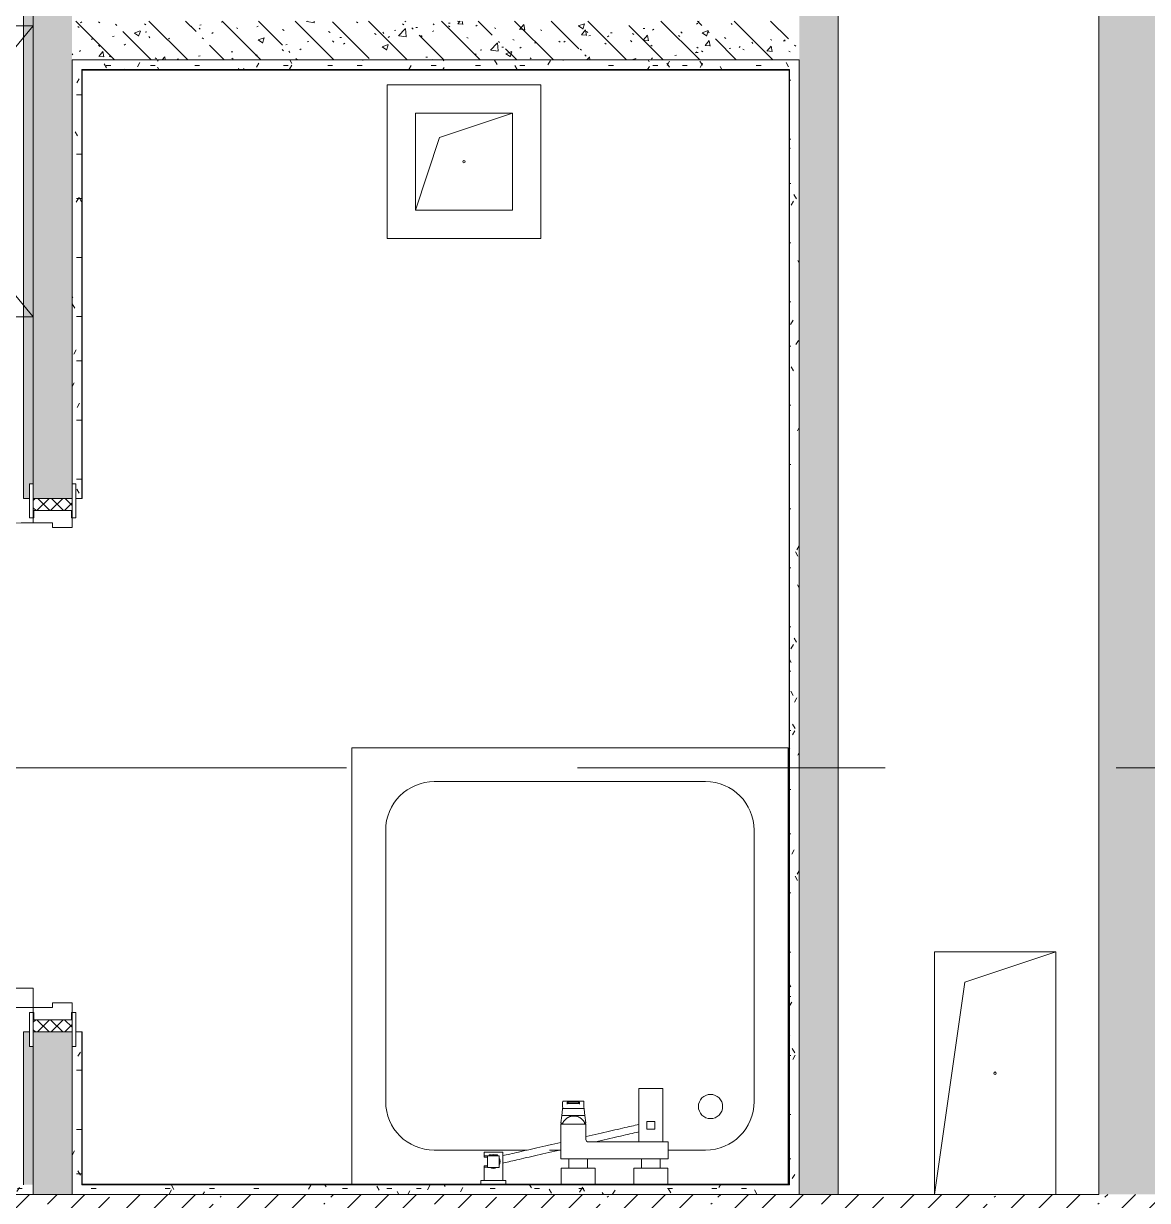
# Model space of a CAD drawing. Header units: millimetres. Extents: x 81609 to 272668, y -8553 to 29000.
# Drawn here: x 86942 to 89260, y 17257 to 19685 of the extents above; entities that cross this region are included whole.
import ezdxf

# ---------------------------------------------------------------- set-up
doc = ezdxf.new("R2010")
doc.units = ezdxf.units.MM
doc.linetypes.add('Осевая', pattern=[3175, 635, -476.25, 1587.5, -476.25])
for name, color, linetype, lineweight in [('A-DETL-GENF', 7, 'Continuous', 9), ('A-DOOR', 7, 'Continuous', 9), ('A-DOOR-1', 7, 'Continuous', 13), ('A-DOOR-FRAM', 7, 'Continuous', 13), ('A-DOOR-FRAM-1', 7, 'Continuous', 9), ('A-GENM', 7, 'Continuous', 9), ('A-WALL', 7, 'Continuous', 9), ('I-WALL', 7, 'Continuous', 9), ('P-SANR-FIXT', 7, 'Continuous', 9), ('Оси-2', 7, 'Осевая', 9)]:
    doc.layers.add(name, color=color, linetype=linetype, lineweight=lineweight)
for name, color, linetype, lineweight, true_color in [('A-WALL-1', 7, 'Continuous', 9, 0x3c3c3c), ('A-WALL-FNSH-1', 7, 'Continuous', 9, 0x3c3c3c), ('I-FURN-1', 7, 'Continuous', 9, 0xf0f0f0)]:
    doc.layers.add(name, color=color, linetype=linetype, lineweight=lineweight, true_color=true_color)
pattern_1 = [(45, (0, 0), (-57.024626, 57.024626), []), (45, (57.025, 0), (-57.024626, 57.024626), [100.806, -20.161, 3.353, -16.808])]
pattern_2 = [(135, (0, 0), (-75.43415, -75.43415), [106.68, -17.78, 3.556, -17.78]), (135, (0, 75.39), (-75.43415, -75.43415), []), (50, (0, 0), (127.52922, -11.15758), [13.335, -146.685]), (355, (0, 0), (-24.66966, 133.74002), [10.668, -117.348]), (100.451, (10.63, -0.93), (102.85973, 122.58178), [11.333, -124.663]), (46.184, (0, 35.56), (189.75516, -29.43036), [20.002, -220.027]), (96.636, (15.81, 33.1), (166.1822, 173.1996), [17, -186.995]), (351.184, (0, 35.56), (166.18393, 173.19757), [16.002, -176.022]), (21, (17.78, 26.67), (106.13027, -71.58603), [13.335, -146.685]), (326, (17.78, 26.67), (43.26188, 128.93175), [10.668, -117.348]), (71.451, (26.62, 20.7), (149.39198, 57.34505), [11.333, -124.663]), (37.5, (0, 0), (2.162228, 59.188357), [3.353, -112.573, 3.353, -115.773, -117.792]), (37.5, (0, 0), (2.162228, 59.188357), [-235.052, 3.353, -114.44]), (7.5, (0, 0), (46.773857, 70.126152), [3.353, -64.567, 3.353, -109.906, -44.894]), (7.5, (0, 0), (46.773857, 70.126152), [-181.178, 3.353, -41.542]), (327.5, (-39.65, 0), (94.913671, -4.010093), [3.353, -41.097, 3.353, -135.331, -184.023]), (327.5, (-39.65, 0), (94.913671, -4.010093), [-183.134, 3.353, -180.67]), (317.5, (-57.43, 0), (103.69057, 17.79882), [3.353, -54.432, 3.353, -88.748, -130.683]), (317.5, (-57.43, 0), (103.69057, 17.79882), [-149.885, 3.353, -127.33])]
pattern_3 = [(0, (0, 0), (121.92, 30.48), [10.058, -81.382, 10.058, -81.382, -487.68]), (0, (0, 0), (121.92, 30.48), [-182.88, 10.058, -172.822, 10.058, -81.382, -213.36]), (0, (0, 0), (121.92, 30.48), [-457.2, 10.058, -50.902, 10.058, -142.342]), (120, (45.72, 15.24), (-87.356454, 90.345817), [10.058, -81.382, 10.058, -81.382, -487.68]), (120, (45.72, 15.24), (-87.356454, 90.345817), [-182.88, 10.058, -172.822, 10.058, -81.382, -213.36]), (120, (45.72, 15.24), (-87.356454, 90.345817), [-457.2, 10.058, -50.902, 10.058, -142.342]), (240, (60.96, 76.2), (-34.563546, -120.825817), [10.058, -81.382, 10.058, -81.382, -487.68]), (240, (60.96, 76.2), (-34.563546, -120.825817), [-182.88, 10.058, -172.822, 10.058, -81.382, -213.36]), (240, (60.96, 76.2), (-34.563546, -120.825817), [-457.2, 10.058, -50.902, 10.058, -142.342])]

# ---------------------------------------------------------------- blocks, each defined once
blk = doc.blocks.new('SND_Aquanet_Душевой поддон_HX108_Квадратный_С опорами_Сантехкомплект__$ - 900х900-30658251-План размещения напольных электротехнических лючков и розеток 2 этажа в осях 23-33')
at = {"layer": 'P-SANR-FIXT'}
for p, q in [((-202, 450), (-450, 450)), ((-450, 450), (-450, -450)), ((-52, 450), (-132, 450)), ((133.6, 450), (18, 450)), ((450, 450), (182.4, 450)), ((450, -450), (450, 450)), ((-280, 380), (-203, 380)), ((19, 380), (41.9, 380)), ((88.2, 380), (280, 380)), ((-380, -280), (-380, 280)), ((380, 280), (380, -280)), ((280, -380), (-280, -380)), ((-450, -450), (450, -450))]:
    blk.add_line(p, q, dxfattribs=at)
for centre, radius, start, end in [((-280, 280), 100, 90, 180), ((280, 280), 100, 0, 90), ((-290, 290), 25, 90, 270), ((-290, 290), 25, 270, 90), ((-280, -280), 100, 180, 270), ((280, -280), 100, 270, 0)]:
    blk.add_arc(centre, radius, start, end, dxfattribs=at)
blk = doc.blocks.new('110_Дверь_СКБ_1Ст_Внутренняя1 - Д-3 _п_ 1100x2100h_много всего-32422909-План размещения напольных электротехнических лючков и розеток 2 этажа в осях 23-33')
at = {"layer": 'A-DOOR'}
h = blk.add_hatch(dxfattribs=at)
h.set_pattern_fill('FP_8', color=256, style=0, pattern_type=2)
h.set_pattern_definition([(135, (1751.41, 104.685), (-14.14214, -14.14214), []), (225, (1751.41, 104.685), (14.14214, -14.14214), [])])
h.paths.add_polyline_path([(537.5, -40), (562.5, -40), (562.5, 40), (537.5, 40)])
at = {"layer": 'A-DOOR-FRAM-1'}
h = blk.add_hatch(dxfattribs=at)
h.set_pattern_fill('FP_9', color=256, style=0, pattern_type=2)
h.set_pattern_definition([(45, (-371.384, 104.685), (-14.1421, 14.1421), []), (135, (-371.384, 104.685), (-14.1421, -14.1421), [])])
h.paths.add_polyline_path([(-537.5, -40), (-512.5, -40), (-512.5, 40), (-537.5, 40)])
at = {"layer": 'A-DOOR'}
blk.add_arc((-487.5, 40), 1000, 360, 90, dxfattribs=at)
at = {"layer": 'A-DOOR-1'}
for p, q in [((-487.5, 1040), (-487.5, 40)), ((-447.5, 1040), (-487.5, 1040)), ((-447.5, 40), (-447.5, 1040)), ((-487.5, 40), (-447.5, 40))]:
    blk.add_line(p, q, dxfattribs=at)
at = {"layer": 'A-DOOR-FRAM'}
for p, q in [((-497.5, 48), (-567.5, 48)), ((-567.5, 48), (-567.5, 40)), ((-567.5, 40), (-497.5, 40)), ((-512.5, 40), (-537.5, 40)), ((-537.5, 40), (-537.5, -40)), ((-487.5, 40), (-512.5, 40)), ((-512.5, 40), (-512.5, -40)), ((-512.5, -40), (-512.5, 40)), ((-497.5, 40), (-512.5, 40)), ((-512.5, 40), (-512.5, 39)), ((-512.5, 39), (-497.5, 39)), ((-497.5, 40), (-497.5, 48)), ((-497.5, 39), (-497.5, 40)), ((-487.5, 0), (-487.5, 40)), ((512.5, 40), (512.5, 0)), ((537.5, 40), (512.5, 40)), ((592.5, 48), (522.5, 48)), ((522.5, 48), (522.5, 40)), ((537.5, 40), (522.5, 40)), ((522.5, 40), (522.5, 39)), ((522.5, 40), (592.5, 40)), ((522.5, 39), (537.5, 39)), ((537.5, -40), (537.5, 40)), ((562.5, 40), (537.5, 40)), ((537.5, 40), (537.5, -40)), ((537.5, 39), (537.5, 40)), ((562.5, -40), (562.5, 40)), ((592.5, 40), (592.5, 48)), ((-477.5, 0), (-487.5, 0)), ((-477.5, -40), (-477.5, 0)), ((512.5, 0), (502.5, 0)), ((502.5, 0), (502.5, -40)), ((-497.5, -40), (-567.5, -40)), ((-567.5, -40), (-567.5, -48)), ((-567.5, -48), (-497.5, -48)), ((-537.5, -40), (-512.5, -40)), ((-497.5, -39), (-512.5, -39)), ((-512.5, -39), (-512.5, -40)), ((-512.5, -40), (-477.5, -40)), ((-512.5, -40), (-497.5, -40)), ((-497.5, -40), (-497.5, -39)), ((-497.5, -48), (-497.5, -40)), ((502.5, -40), (537.5, -40)), ((537.5, -39), (522.5, -39)), ((522.5, -39), (522.5, -40)), ((522.5, -40), (537.5, -40)), ((592.5, -40), (522.5, -40)), ((522.5, -40), (522.5, -48)), ((522.5, -48), (592.5, -48)), ((537.5, -40), (537.5, -39)), ((537.5, -40), (562.5, -40)), ((592.5, -48), (592.5, -40))]:
    blk.add_line(p, q, dxfattribs=at)
blk = doc.blocks.new('GM_Отверстие прямоугольное _в плите_ - Отверстие-21613015-План размещения напольных электротехнических лючков и розеток 2 этажа в осях 23-33')
at = {"layer": 'A-GENM'}
for p, q in [((-125, -250), (-125, 250)), ((-125, 250), (125, 250)), ((125, 250), (-125, 250)), ((-125, 250), (-125, -250)), ((-62.5, 187.5), (125, 250)), ((125, 250), (125, -250)), ((125, -250), (125, 250)), ((-125, -250), (-62.5, 187.5))]:
    blk.add_line(p, q, dxfattribs=at)
for start, end in [(360, 180), (180, 360)]:
    blk.add_arc((0, 0), 2.5, start, end, dxfattribs=at)
blk = doc.blocks.new('GM_Отверстие прямоугольное _в плите_ - Отверстие-21604341-План размещения напольных электротехнических лючков и розеток 2 этажа в осях 23-33')
at = {"layer": 'A-GENM'}
for p, q in [((-100, -100), (-100, 100)), ((-100, 100), (100, 100)), ((100, 100), (-100, 100)), ((-100, 100), (-100, -100)), ((-50, 50), (100, 100)), ((100, 100), (100, -100)), ((100, -100), (100, 100)), ((-100, -100), (-50, 50)), ((100, -100), (-100, -100)), ((-100, -100), (100, -100))]:
    blk.add_line(p, q, dxfattribs=at)
for start, end in [(360, 180), (180, 360)]:
    blk.add_arc((0, 0), 2.5, start, end, dxfattribs=at)
blk = doc.blocks.new('Шкаф параметрический - 1_151-26337211-План размещения напольных электротехнических лючков и розеток 2 этажа в осях 23-33')
at = {"layer": 'I-FURN-1'}
for p, q in [((0, 0), (600, -500)), ((0, -500), (600, 0)), ((600, 0), (0, 0)), ((0, 0), (0, -500)), ((600, -500), (600, 0)), ((0, -500), (0, -20)), ((600, -20), (600, -500)), ((0, -500), (600, -500)), ((600, -500), (0, -500))]:
    blk.add_line(p, q, dxfattribs=at)
blk = doc.blocks.new('Plumbing_Drainage_hansgrohe_56248XXX-RainDrain-Point-Complete-set-po - 800 Stainless Steel Optic-V150-План размещения напольных электротехнических лючков и розеток 2 этажа в осях 23-33')
at = {"layer": 'A-DETL-GENF'}
for p, q in [((158.5, 158.5), (-158.5, 158.5)), ((-158.5, 158.5), (-158.5, -158.5)), ((158.5, -158.5), (158.5, 158.5)), ((-158.5, -158.5), (158.5, -158.5))]:
    blk.add_line(p, q, dxfattribs=at)
blk = doc.blocks.new('Смеситель для ванны с душевым гарнитуром - Смеситель для ванны с душевым гарнитуром-30756537-План размещения напольных электротехнических лючков и розеток 2 этажа в осях 23-33')
at = {"layer": 'P-SANR-FIXT'}
for p, q in [((88210.7, 17487.8), (88210.7, 17378.3)), ((88260.2, 17488.3), (88211.2, 17488.3)), ((88260.7, 17378.3), (88260.7, 17487.8)), ((88054.2, 17462.1), (88053.7, 17458.6)), ((88053.7, 17458.6), (88053.7, 17449.8)), ((88054.2, 17462.1), (88097.3, 17462.1)), ((88063.2, 17457.5), (88063.2, 17459.9)), ((88065.3, 17458.1), (88063.2, 17458.1)), ((88063.2, 17457.5), (88063.2, 17456)), ((88063.2, 17457.5), (88063.2, 17455.9)), ((88065.3, 17460.2), (88086.1, 17460.2)), ((88065.3, 17460.2), (88065.3, 17457.2)), ((88086.1, 17457.2), (88065.3, 17457.2)), ((88086.1, 17460.2), (88086.1, 17457.2)), ((88088.2, 17458.1), (88086.1, 17458.1)), ((88088.2, 17459.9), (88088.2, 17457.5)), ((88088.2, 17457.5), (88088.2, 17455.9)), ((88088.2, 17456), (88088.2, 17457.5)), ((88097.7, 17458.6), (88097.3, 17462.1)), ((88097.7, 17449.8), (88097.7, 17458.6)), ((88051.7, 17433), (88049.8, 17417.4)), ((88053.3, 17445.9), (88051.7, 17433)), ((88099.7, 17433), (88051.7, 17433)), ((88053.5, 17447.4), (88053.3, 17445.9)), ((88053.8, 17449.8), (88053.5, 17447.4)), ((88097.9, 17447.4), (88053.5, 17447.4)), ((88097.9, 17447.4), (88097.7, 17449.8)), ((88098.1, 17445.9), (88097.9, 17447.4)), ((88099.7, 17433), (88098.1, 17445.9)), ((88101.6, 17417.4), (88099.7, 17433)), ((88049.7, 17413.8), (88049.7, 17344.3)), ((88049.7, 17413.8), (88049.7, 17344.3)), ((88049.8, 17416.6), (88049.8, 17417.4)), ((88049.8, 17416.6), (88054.8, 17416.6)), ((88100.7, 17414.8), (88050.7, 17414.8)), ((88100.7, 17414.8), (88050.7, 17414.8)), ((88098.2, 17416.6), (88101.6, 17416.6)), ((88101.6, 17417.4), (88101.6, 17416.6)), ((88101.7, 17383.3), (88101.7, 17413.8)), ((88101.7, 17383.3), (88101.7, 17413.8)), ((88227.7, 17420.3), (88227.7, 17404.3)), ((88228.2, 17420.3), (88227.7, 17420.3)), ((88227.7, 17420.3), (88228.2, 17420.3)), ((88228.2, 17420.3), (88243.2, 17420.3)), ((88243.2, 17420.3), (88243.7, 17420.3)), ((88243.7, 17420.3), (88243.2, 17420.3)), ((88243.7, 17404.3), (88243.7, 17420.3)), ((88228.2, 17404.3), (88227.7, 17404.3)), ((88227.7, 17404.3), (88228.2, 17404.3)), ((88243.2, 17404.3), (88228.2, 17404.3)), ((88243.2, 17404.3), (88243.7, 17404.3)), ((88243.7, 17404.3), (88243.2, 17404.3)), ((87930, 17357), (87891.5, 17357)), ((87891.5, 17357), (87891.5, 17349.5)), ((87930, 17299), (87930, 17357)), ((88270.7, 17378.3), (88106.7, 17378.3)), ((88270.7, 17378.3), (88106.7, 17378.3)), ((88271.7, 17344.3), (88271.7, 17377.3)), ((88271.7, 17344.3), (88271.7, 17377.3)), ((87898.7, 17349.5), (87891.5, 17349.5)), ((87891.5, 17349.5), (87891.5, 17347.3)), ((87891.5, 17349.5), (87898.7, 17349.5)), ((87892, 17346.8), (87898.7, 17346.8)), ((87922.7, 17349.8), (87898.7, 17349.8)), ((87898.7, 17349.8), (87898.7, 17325.8)), ((87902.3, 17351.3), (87902.3, 17349.8)), ((87902.3, 17351.3), (87902.3, 17349.8)), ((87902.3, 17351.3), (87902.3, 17349.8)), ((87902.3, 17351.3), (87902.3, 17349.8)), ((87902.3, 17351.3), (87902.3, 17349.8)), ((87902.3, 17351.3), (87902.3, 17349.8)), ((87902.3, 17351.3), (87902.3, 17349.8)), ((87902.3, 17351.3), (87902.3, 17349.8)), ((87902.3, 17351.3), (87905.5, 17351.3)), ((87905.5, 17351.3), (87902.3, 17351.3)), ((87902.3, 17351.3), (87905.5, 17351.3)), ((87905.5, 17351.3), (87902.3, 17351.3)), ((87902.3, 17351.3), (87905.5, 17351.3)), ((87905.5, 17351.3), (87902.3, 17351.3)), ((87902.3, 17351.3), (87905.5, 17351.3)), ((87905.5, 17351.3), (87902.3, 17351.3)), ((87902.3, 17351.3), (87905.5, 17351.3)), ((87905.5, 17351.3), (87902.3, 17351.3)), ((87902.3, 17351.3), (87905.5, 17351.3)), ((87905.5, 17351.3), (87902.3, 17351.3)), ((87902.3, 17351.3), (87905.5, 17351.3)), ((87905.5, 17351.3), (87902.3, 17351.3)), ((87902.3, 17351.3), (87905.5, 17351.3)), ((87905.5, 17351.3), (87902.3, 17351.3)), ((87905.5, 17349.8), (87905.5, 17351.3)), ((87905.5, 17349.8), (87905.5, 17351.3)), ((87905.5, 17349.8), (87905.5, 17351.3)), ((87905.5, 17349.8), (87905.5, 17351.3)), ((87905.5, 17349.8), (87905.5, 17351.3)), ((87905.5, 17349.8), (87905.5, 17351.3)), ((87905.5, 17349.8), (87905.5, 17351.3)), ((87905.5, 17349.8), (87905.5, 17351.3)), ((87906.9, 17351.3), (87906.9, 17349.8)), ((87906.9, 17351.3), (87906.9, 17349.8)), ((87906.9, 17351.3), (87906.9, 17349.8)), ((87906.9, 17351.3), (87906.9, 17349.8)), ((87906.9, 17351.3), (87906.9, 17349.8)), ((87906.9, 17351.3), (87906.9, 17349.8)), ((87906.9, 17351.3), (87906.9, 17349.8)), ((87906.9, 17351.3), (87906.9, 17349.8)), ((87906.9, 17351.3), (87910.1, 17351.3)), ((87910.1, 17351.3), (87906.9, 17351.3)), ((87906.9, 17351.3), (87910.1, 17351.3)), ((87910.1, 17351.3), (87906.9, 17351.3)), ((87906.9, 17351.3), (87910.1, 17351.3)), ((87910.1, 17351.3), (87906.9, 17351.3)), ((87906.9, 17351.3), (87910.1, 17351.3)), ((87910.1, 17351.3), (87906.9, 17351.3)), ((87906.9, 17351.3), (87910.1, 17351.3)), ((87910.1, 17351.3), (87906.9, 17351.3)), ((87906.9, 17351.3), (87910.1, 17351.3)), ((87910.1, 17351.3), (87906.9, 17351.3)), ((87906.9, 17351.3), (87910.1, 17351.3)), ((87910.1, 17351.3), (87906.9, 17351.3)), ((87906.9, 17351.3), (87910.1, 17351.3)), ((87910.1, 17351.3), (87906.9, 17351.3)), ((87910.1, 17349.8), (87910.1, 17351.3)), ((87910.1, 17349.8), (87910.1, 17351.3)), ((87910.1, 17349.8), (87910.1, 17351.3)), ((87910.1, 17349.8), (87910.1, 17351.3)), ((87910.1, 17349.8), (87910.1, 17351.3)), ((87910.1, 17349.8), (87910.1, 17351.3)), ((87910.1, 17349.8), (87910.1, 17351.3)), ((87910.1, 17349.8), (87910.1, 17351.3)), ((87911.4, 17351.3), (87911.4, 17349.8)), ((87911.4, 17351.3), (87911.4, 17349.8)), ((87911.4, 17351.3), (87911.4, 17349.8)), ((87911.4, 17351.3), (87911.4, 17349.8)), ((87911.4, 17351.3), (87911.4, 17349.8)), ((87911.4, 17351.3), (87911.4, 17349.8)), ((87911.4, 17351.3), (87911.4, 17349.8)), ((87911.4, 17351.3), (87911.4, 17349.8)), ((87911.4, 17351.3), (87914.6, 17351.3)), ((87914.6, 17351.3), (87911.4, 17351.3)), ((87911.4, 17351.3), (87914.6, 17351.3)), ((87914.6, 17351.3), (87911.4, 17351.3)), ((87911.4, 17351.3), (87914.6, 17351.3)), ((87914.6, 17351.3), (87911.4, 17351.3)), ((87911.4, 17351.3), (87914.6, 17351.3)), ((87914.6, 17351.3), (87911.4, 17351.3)), ((87911.4, 17351.3), (87914.6, 17351.3)), ((87914.6, 17351.3), (87911.4, 17351.3)), ((87911.4, 17351.3), (87914.6, 17351.3)), ((87914.6, 17351.3), (87911.4, 17351.3)), ((87911.4, 17351.3), (87914.6, 17351.3)), ((87914.6, 17351.3), (87911.4, 17351.3)), ((87911.4, 17351.3), (87914.6, 17351.3)), ((87914.6, 17351.3), (87911.4, 17351.3)), ((87914.6, 17349.8), (87914.6, 17351.3)), ((87914.6, 17349.8), (87914.6, 17351.3)), ((87914.6, 17349.8), (87914.6, 17351.3)), ((87914.6, 17349.8), (87914.6, 17351.3)), ((87914.6, 17349.8), (87914.6, 17351.3)), ((87914.6, 17349.8), (87914.6, 17351.3)), ((87914.6, 17349.8), (87914.6, 17351.3)), ((87914.6, 17349.8), (87914.6, 17351.3)), ((87915.9, 17351.3), (87915.9, 17349.8)), ((87915.9, 17351.3), (87915.9, 17349.8)), ((87915.9, 17351.3), (87915.9, 17349.8)), ((87915.9, 17351.3), (87915.9, 17349.8)), ((87915.9, 17351.3), (87915.9, 17349.8)), ((87915.9, 17351.3), (87915.9, 17349.8)), ((87915.9, 17351.3), (87915.9, 17349.8)), ((87915.9, 17351.3), (87915.9, 17349.8)), ((87915.9, 17351.3), (87919.1, 17351.3)), ((87919.1, 17351.3), (87915.9, 17351.3)), ((87915.9, 17351.3), (87919.1, 17351.3)), ((87919.1, 17351.3), (87915.9, 17351.3)), ((87915.9, 17351.3), (87919.1, 17351.3)), ((87919.1, 17351.3), (87915.9, 17351.3)), ((87915.9, 17351.3), (87919.1, 17351.3)), ((87919.1, 17351.3), (87915.9, 17351.3)), ((87915.9, 17351.3), (87919.1, 17351.3)), ((87919.1, 17351.3), (87915.9, 17351.3)), ((87915.9, 17351.3), (87919.1, 17351.3)), ((87919.1, 17351.3), (87915.9, 17351.3)), ((87915.9, 17351.3), (87919.1, 17351.3)), ((87919.1, 17351.3), (87915.9, 17351.3)), ((87915.9, 17351.3), (87919.1, 17351.3)), ((87919.1, 17351.3), (87915.9, 17351.3)), ((87919.1, 17349.8), (87919.1, 17351.3)), ((87919.1, 17349.8), (87919.1, 17351.3)), ((87919.1, 17349.8), (87919.1, 17351.3)), ((87919.1, 17349.8), (87919.1, 17351.3)), ((87919.1, 17349.8), (87919.1, 17351.3)), ((87919.1, 17349.8), (87919.1, 17351.3)), ((87919.1, 17349.8), (87919.1, 17351.3)), ((87919.1, 17349.8), (87919.1, 17351.3)), ((87922.7, 17325.8), (87922.7, 17349.8)), ((88050.7, 17343.3), (88270.7, 17343.3)), ((88050.7, 17343.3), (88270.7, 17343.3)), ((88066.5, 17343.3), (88066.5, 17324)), ((88105, 17324), (88105, 17343.3)), ((88216.5, 17343.3), (88216.5, 17324)), ((88255, 17324), (88255, 17343.3)), ((87891.5, 17328.3), (87891.5, 17326.3)), ((87891.5, 17326.3), (87898.7, 17326.3)), ((87898.7, 17326.3), (87891.5, 17326.3)), ((87891.5, 17326.3), (87891.5, 17299)), ((87898.7, 17328.8), (87892, 17328.8)), ((87898.7, 17325.8), (87922.7, 17325.8)), ((88050.7, 17324), (88120.7, 17324)), ((88050.7, 17324), (88050.7, 17291)), ((88050.7, 17324), (88120.7, 17324)), ((88050.7, 17324), (88050.7, 17291)), ((88120.7, 17291), (88120.7, 17324)), ((88120.7, 17291), (88120.7, 17324)), ((88200.7, 17324), (88270.7, 17324)), ((88200.7, 17324), (88200.7, 17291)), ((88200.7, 17324), (88270.7, 17324)), ((88200.7, 17324), (88200.7, 17291)), ((88270.7, 17291), (88270.7, 17324)), ((88270.7, 17291), (88270.7, 17324)), ((87884.7, 17299), (87884.7, 17291)), ((87886.3, 17299), (87884.7, 17299)), ((87884.7, 17299), (87886.3, 17299)), ((87886.3, 17291), (87884.7, 17291)), ((87884.7, 17291), (87886.3, 17291)), ((87886.3, 17299), (87935.1, 17299)), ((87935.1, 17291), (87886.3, 17291)), ((87935.1, 17299), (87936.7, 17299)), ((87936.7, 17299), (87935.1, 17299)), ((87935.1, 17291), (87936.7, 17291)), ((87936.7, 17291), (87935.1, 17291)), ((87936.7, 17291), (87936.7, 17299)), ((88120.7, 17291), (88050.7, 17291)), ((88120.7, 17291), (88050.7, 17291)), ((88270.7, 17291), (88200.7, 17291)), ((88270.7, 17291), (88200.7, 17291))]:
    blk.add_line(p, q, dxfattribs=at)
at = {"layer": 'P-SANR-FIXT', "flags": 128}
for points in [[(88065.3, 17457.2), (88064.9, 17457.2), (88064.4, 17457.2), (88064, 17457.3), (88063.7, 17457.3), (88063.4, 17457.3), (88063.3, 17457.4), (88063.2, 17457.5)], [(88063.3, 17460), (88063.4, 17460), (88063.7, 17460.1), (88064, 17460.1), (88064.4, 17460.2), (88064.9, 17460.2), (88065.3, 17460.2)], [(88086.1, 17460.2), (88086.6, 17460.2), (88087, 17460.2), (88087.4, 17460.1), (88087.7, 17460.1), (88088, 17460), (88088.2, 17460)], [(88088.2, 17457.5), (88088.2, 17457.4), (88088, 17457.3), (88087.7, 17457.3), (88087.4, 17457.3), (88087, 17457.2), (88086.6, 17457.2), (88086.1, 17457.2)], [(88053.1, 17414.8), (88053.4, 17415.7), (88053.8, 17416.7), (88054.2, 17417.6), (88054.7, 17418.5), (88055.1, 17419.3), (88055.7, 17420.2), (88056.2, 17421), (88056.8, 17421.8), (88057.4, 17422.6), (88058.1, 17423.4), (88058.8, 17424.1), (88059.5, 17424.8), (88060.2, 17425.5), (88061, 17426.1), (88061.8, 17426.7), (88062.6, 17427.3), (88063.4, 17427.9), (88064.3, 17428.4), (88065.1, 17428.9), (88066, 17429.3), (88067, 17429.7), (88067.9, 17430.1), (88068.8, 17430.4), (88069.8, 17430.7), (88070.8, 17431), (88071.7, 17431.2), (88072.7, 17431.4), (88073.7, 17431.5), (88074.7, 17431.6), (88075.7, 17431.7), (88076.7, 17431.7)], [(88077.7, 17431.7), (88078.7, 17431.6), (88079.7, 17431.5), (88080.7, 17431.4), (88081.7, 17431.2), (88082.7, 17431), (88083.6, 17430.7), (88084.6, 17430.4), (88085.5, 17430.1), (88086.4, 17429.7), (88087.4, 17429.3), (88088.3, 17428.9), (88089.1, 17428.4), (88090, 17427.9), (88090.8, 17427.3), (88091.6, 17426.8), (88092.4, 17426.1), (88093.2, 17425.5), (88093.9, 17424.8), (88094.6, 17424.1), (88095.3, 17423.4), (88096, 17422.6), (88096.6, 17421.8), (88097.2, 17421), (88097.7, 17420.2), (88098.3, 17419.4), (88098.8, 17418.5), (88099.2, 17417.6), (88099.6, 17416.7), (88100, 17415.8), (88100.4, 17414.8)], [(88102, 17389.3), (88108.3, 17390.8), (88114.6, 17392.2), (88120.8, 17393.6), (88127, 17395.1), (88133.1, 17396.4), (88139, 17397.8), (88144.9, 17399.2), (88150.6, 17400.5), (88156.2, 17401.8), (88161.7, 17403), (88167, 17404.2), (88172.2, 17405.4), (88177.2, 17406.6), (88182, 17407.7), (88186.7, 17408.8), (88191.2, 17409.8), (88195.5, 17410.8), (88199.6, 17411.7), (88203.5, 17412.6), (88207.1, 17413.4), (88210.6, 17414.2)], [(88210.7, 17398.9), (88208.8, 17398.4), (88205.1, 17397.6), (88201.1, 17396.7), (88196.9, 17395.7), (88192.5, 17394.7), (88187.9, 17393.6), (88183.2, 17392.6), (88178.3, 17391.4), (88173.2, 17390.3), (88167.9, 17389.1), (88162.5, 17387.8), (88157, 17386.6), (88151.3, 17385.3), (88145.5, 17383.9), (88139.6, 17382.6), (88133.6, 17381.2), (88127.5, 17379.8), (88121.3, 17378.4)], [(88049.7, 17361.9), (88044.2, 17360.7), (88037.9, 17359.2), (88031.6, 17357.8), (88025.3, 17356.4), (88019.2, 17354.9), (88013.1, 17353.6), (88007.2, 17352.2), (88001.3, 17350.8), (87995.6, 17349.5), (87990, 17348.2), (87984.5, 17347), (87979.2, 17345.8), (87974, 17344.6), (87969, 17343.4), (87964.1, 17342.3), (87959.5, 17341.2), (87955, 17340.2), (87950.7, 17339.2), (87946.6, 17338.3), (87942.7, 17337.4), (87939, 17336.6), (87935.6, 17335.8), (87932.3, 17335), (87930, 17334.5)], [(87930.5, 17350), (87933.8, 17350.7), (87937.4, 17351.6), (87941.1, 17352.4), (87945.1, 17353.3), (87949.3, 17354.3), (87953.7, 17355.3), (87958.2, 17356.4), (87963, 17357.4), (87967.9, 17358.6), (87973, 17359.7), (87978.3, 17360.9), (87983.7, 17362.2), (87989.2, 17363.4), (87994.9, 17364.7), (88000.6, 17366.1), (88006.6, 17367.4), (88012.6, 17368.8), (88018.7, 17370.2), (88024.8, 17371.6), (88031.1, 17373.1), (88037.4, 17374.5), (88043.8, 17376), (88049.7, 17377.3)]]:
    blk.add_lwpolyline(points, dxfattribs=at)
at = {"layer": 'P-SANR-FIXT'}
for centre, radius, start, end in [((88211.2, 17487.8), 0.5, 90, 180), ((88260.2, 17487.8), 0.5, 0, 90), ((88050.7, 17413.8), 1, 90, 180), ((88050.7, 17413.8), 1, 90, 180), ((88100.7, 17413.8), 1, 0, 90), ((88100.7, 17413.8), 1, 0, 90), ((88106.7, 17383.3), 5, 180, 270), ((88106.7, 17383.3), 5, 180, 270), ((88270.7, 17377.3), 1, 0, 90), ((88270.7, 17377.3), 1, 0, 90), ((87892, 17347.3), 0.5, 180, 270), ((87910.7, 17337.8), 14.2, 58.3082, 122.0443), ((87910.7, 17337.8), 14.2, 58.3082, 122.0443), ((87910.7, 17337.8), 14.2, 328.2631, 31.8541), ((87910.7, 17337.8), 14.2, 328.2631, 31.8541), ((88050.7, 17344.3), 1, 180, 270), ((88050.7, 17344.3), 1, 180, 270), ((88270.7, 17344.3), 1, 270, 0), ((88270.7, 17344.3), 1, 270, 0), ((87892, 17328.3), 0.5, 90, 180), ((87910.7, 17337.8), 14.2, 238.1524, 301.7439), ((87910.7, 17337.8), 14.2, 238.1524, 301.7439)]:
    blk.add_arc(centre, radius, start, end, dxfattribs=at)

msp = doc.modelspace()

# ---------------------------------------------------------------- hatches: boundary and pattern name
at = {"layer": 'I-WALL'}
h = msp.add_hatch(dxfattribs=at)
h.set_pattern_fill('FP_2', color=256, style=0, pattern_type=2)
h.set_pattern_definition(pattern_1)
h.paths.add_polyline_path([(89160, 17270), (89410, 17270), (89410, 27100), (89160, 27100), (89160, 17610.4)])
h = msp.add_hatch(dxfattribs=at)
h.set_pattern_fill('FP_41', color=256, style=0, pattern_type=2)
h.set_pattern_definition(pattern_3)
h.paths.add_polyline_path([(86953.7, 17290), (86961.7, 17290), (86961.7, 17575.4), (86953.7, 17575.4), (86953.7, 17605.4), (86941.7, 17605.4), (86941.7, 17290)])
h.paths.add_polyline_path([(86941.7, 18705.4), (86953.7, 18705.4), (86953.7, 18735.4), (86961.7, 18735.4), (86961.2, 19905.8), (86953.7, 19905.8), (86953.7, 19935.8), (86941.7, 19935.8), (86941.7, 19080)])
h.paths.add_polyline_path([(86953.7, 21035.8), (86953.7, 21065.8), (86961.7, 21065.8), (86961.7, 21335.8), (86941.7, 21335.8), (86941.7, 21035.8)])
h = msp.add_hatch(dxfattribs=at)
h.set_pattern_fill('FP_19', color=256, style=0, pattern_type=2)
h.set_pattern_definition(pattern_2)
h.paths.add_polyline_path([(86961.7, 17270), (87041.7, 17270), (87041.7, 17605.4), (86961.7, 17605.4), (86961.7, 17290)])
h.paths.add_polyline_path([(86961.7, 18705.4), (87041.7, 18705.4), (87041.7, 19935.8), (86961.7, 19935.8), (86961.7, 18735.4)])
h.paths.add_polyline_path([(87041.7, 21035.8), (87041.7, 21235.8), (86961.7, 21235.8), (86961.7, 21035.8)])
h = msp.add_hatch(dxfattribs=at)
h.set_pattern_fill('FP_19', color=256, style=0, pattern_type=2)
h.set_pattern_definition(pattern_2)
h.paths.add_polyline_path([(88621.7, 16180), (88621.7, 17050), (88541.7, 17050), (88541.7, 16180)])
h.paths.add_polyline_path([(88621.7, 17270), (88621.7, 21235.8), (88541.7, 21235.8), (88541.7, 17270)])
h = msp.add_hatch(dxfattribs=at)
h.set_pattern_fill('FP_19', color=256, style=0, pattern_type=2)
h.set_pattern_definition(pattern_2)
h.paths.add_polyline_path([(88541.7, 19610), (88541.7, 19690), (87041.7, 19690), (87041.7, 19610), (88412.9, 19610)])
h = msp.add_hatch(dxfattribs=at)
h.set_pattern_fill('FP_41', color=256, style=0, pattern_type=2)
h.set_pattern_definition(pattern_3)
h.paths.add_polyline_path([(88521.7, 19590), (88541.7, 19590), (88541.7, 19610), (87041.7, 19610), (87041.7, 19590), (88520.7, 19590)])
h = msp.add_hatch(dxfattribs=at)
h.set_pattern_fill('FP_41', color=256, style=0, pattern_type=2)
h.set_pattern_definition(pattern_3)
h.paths.add_polyline_path([(87061.7, 17270), (87061.7, 17605.4), (87049.7, 17605.4), (87049.7, 17575.4), (87041.7, 17575.4), (87041.7, 17270)])
h.paths.add_polyline_path([(87061.7, 18705.4), (87061.7, 19590), (87041.7, 19590), (87042.4, 18735.4), (87049.7, 18735.4), (87049.7, 18705.4)])
h = msp.add_hatch(dxfattribs=at)
h.set_pattern_fill('FP_41', color=256, style=0, pattern_type=2)
h.set_pattern_definition(pattern_3)
h.paths.add_polyline_path([(88541.7, 17290), (88541.7, 19590), (88521.7, 19590), (88521.7, 17290)])
h = msp.add_hatch(dxfattribs=at)
h.set_pattern_fill('FP_41', color=256, style=0, pattern_type=2)
h.set_pattern_definition(pattern_3)
h.paths.add_polyline_path([(86961.7, 17270), (86961.7, 17290), (84970.7, 17290), (84970.7, 17270), (86490, 17270)])
h = msp.add_hatch(dxfattribs=at)
h.set_pattern_fill('FP_41', color=256, style=0, pattern_type=2)
h.set_pattern_definition(pattern_3)
h.paths.add_polyline_path([(88541.7, 17270), (88541.7, 17290), (87061.7, 17290), (87061.7, 17270), (88412.9, 17270)])
h = msp.add_hatch(dxfattribs=at)
h.set_pattern_fill('FP_2', color=256, style=0, pattern_type=2)
h.set_pattern_definition(pattern_1)
h.paths.add_polyline_path([(92376.7, 17050), (92810, 17050), (92810, 17270), (86490, 17270), (86490, 17050), (92296.2, 17050)])

# ---------------------------------------------------------------- linework, layer by layer
at = {"layer": 'A-WALL'}
for p, q in [((86961.7, 19905.8), (86961.7, 18735.4)), ((87041.7, 19610), (87041.7, 18735.4)), ((88521.7, 19590), (87061.7, 19590)), ((87061.7, 19590), (87061.7, 18705.4)), ((88521.7, 17290), (88521.7, 19590)), ((88541.7, 19610), (88541.7, 17270)), ((87061.7, 17605.4), (87061.7, 17290)), ((86961.7, 17270), (86961.7, 17575.4)), ((87041.7, 17270), (87041.7, 17575.4)), ((88521.7, 17290), (87061.7, 17290)), ((89160, 17270), (86961.7, 17270))]:
    msp.add_line(p, q, dxfattribs=at)
at = {"layer": 'A-WALL-1'}
for p, q in [((89160, 21335.8), (89160, 17270)), ((88621.7, 17270), (88621.7, 21235.8)), ((86941.7, 19935.8), (86941.7, 18705.4)), ((87041.7, 19610), (88541.7, 19610)), ((86941.7, 18705.4), (86953.7, 18705.4)), ((87049.7, 18705.4), (87061.7, 18705.4)), ((86953.7, 17605.4), (86941.7, 17605.4)), ((86941.7, 17605.4), (86941.7, 17290)), ((87061.7, 17605.4), (87049.7, 17605.4)), ((84970.7, 17270), (86961.7, 17270))]:
    msp.add_line(p, q, dxfattribs=at)
at = {"layer": 'A-WALL-FNSH-1'}
for p, q in [((87062.7, 19589), (88520.7, 19589)), ((87062.7, 18705.4), (87062.7, 19589)), ((88520.7, 19589), (88520.7, 17291)), ((87061.7, 18705.4), (87062.7, 18705.4)), ((87062.7, 17605.4), (87061.7, 17605.4)), ((87062.7, 17291), (87062.7, 17605.4)), ((88520.7, 17291), (87062.7, 17291))]:
    msp.add_line(p, q, dxfattribs=at)
at = {"layer": 'Оси-2'}
msp.add_line((84909.3, 18150), (122760, 18150), dxfattribs=at)

# ---------------------------------------------------------------- block references
at = {"layer": 'A-DOOR', "rotation": 90}
msp.add_blockref('110_Дверь_СКБ_1Ст_Внутренняя1 - Д-3 _п_ 1100x2100h_много всего-32422909-План размещения напольных электротехнических лючков и розеток 2 этажа в осях 23-33', (87001.7, 18142.9), dxfattribs=at)
at = {"layer": 'A-GENM'}
for name, p in [('GM_Отверстие прямоугольное _в плите_ - Отверстие-21604341-План размещения напольных электротехнических лючков и розеток 2 этажа в осях 23-33', (87850, 19400)), ('GM_Отверстие прямоугольное _в плите_ - Отверстие-21613015-План размещения напольных электротехнических лючков и розеток 2 этажа в осях 23-33', (88945.7, 17520))]:
    msp.add_blockref(name, p, dxfattribs=at)
at = {"layer": 'I-FURN-1', "rotation": 269.9999999999999}
msp.add_blockref('Шкаф параметрический - 1_151-26337211-План размещения напольных электротехнических лючков и розеток 2 этажа в осях 23-33', (86961.7, 19680), dxfattribs=at)
at = {"layer": 'P-SANR-FIXT'}
for name, p in [('Plumbing_Drainage_hansgrohe_56248XXX-RainDrain-Point-Complete-set-po - 800 Stainless Steel Optic-V150-План размещения напольных электротехнических лючков и розеток 2 этажа в осях 23-33', (87850, 19400)), ('Смеситель для ванны с душевым гарнитуром - Смеситель для ванны с душевым гарнитуром-30756537-План размещения напольных электротехнических лючков и розеток 2 этажа в осях 23-33', (0, 0))]:
    msp.add_blockref(name, p, dxfattribs=at)
at = {"layer": 'P-SANR-FIXT', "rotation": 180}
msp.add_blockref('SND_Aquanet_Душевой поддон_HX108_Квадратный_С опорами_Сантехкомплект__$ - 900х900-30658251-План размещения напольных электротехнических лючков и розеток 2 этажа в осях 23-33', (88068.7, 17741.3), dxfattribs=at)

doc.saveas('drawing.dxf')
